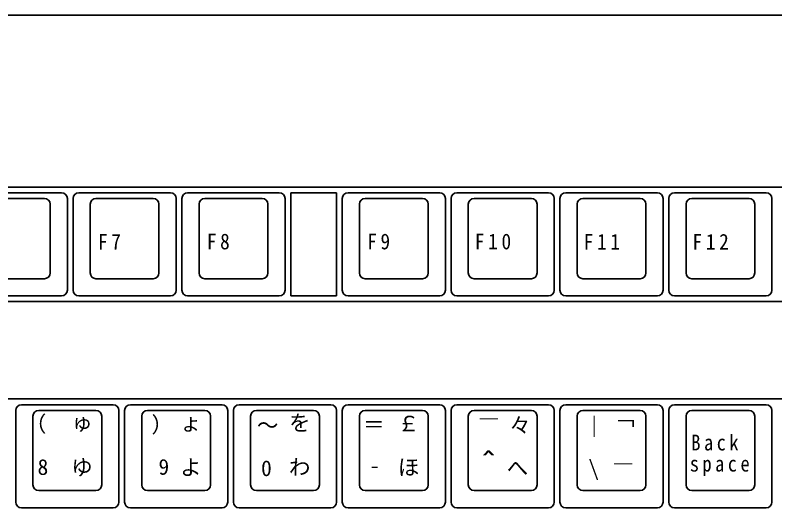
# Model space of a CAD drawing. Units: millimetres, scale not verified. Extents: x -27958 to 16946, y -4245 to 4259.
# Drawn here: x -5181.1 to -5048.5, y 2611.1 to 2697.1 of the extents above; entities that cross this region are included whole.
import ezdxf
from ezdxf.enums import TextEntityAlignment as Align

# ---------------------------------------------------------------- set-up
doc = ezdxf.new("R2010")
doc.units = ezdxf.units.MM
doc.header["$LTSCALE"] = 30
doc.layers.add('0-0', color=7, linetype='Continuous', lineweight=35)
doc.styles.add('ＭＳ ゴシック', font='')
doc.styles.get('ＭＳ ゴシック').set_extended_font_data('MS Gothic')

msp = doc.modelspace()

# ---------------------------------------------------------------- linework, layer by layer
at = {"layer": '0-0'}
for p, q in [((-4888.98, 2697.12), (-5340.98, 2697.12)), ((-4896.98, 2667.12), (-5332.98, 2667.12)), ((-5172.98, 2666.12), (-5188.98, 2666.12)), ((-5153.98, 2666.12), (-5169.98, 2666.12)), ((-5134.98, 2666.12), (-5150.98, 2666.12)), ((-5132.98, 2666.12), (-5132.98, 2648.12)), ((-5124.98, 2666.12), (-5132.98, 2666.12)), ((-5124.98, 2666.12), (-5124.98, 2648.12)), ((-5122.98, 2666.12), (-5106.98, 2666.12)), ((-5087.98, 2666.12), (-5103.98, 2666.12)), ((-5068.98, 2666.12), (-5084.98, 2666.12)), ((-5049.98, 2666.12), (-5065.98, 2666.12)), ((-5185.98, 2665.12), (-5175.98, 2665.12)), ((-5174.98, 2664.12), (-5174.98, 2652.12)), ((-5171.98, 2665.12), (-5171.98, 2649.12)), ((-5170.98, 2665.12), (-5170.98, 2649.12)), ((-5167.98, 2664.12), (-5167.98, 2652.12)), ((-5166.98, 2665.12), (-5156.98, 2665.12)), ((-5155.98, 2664.12), (-5155.98, 2652.12)), ((-5152.98, 2665.12), (-5152.98, 2649.12)), ((-5151.98, 2665.12), (-5151.98, 2649.12)), ((-5148.98, 2664.12), (-5148.98, 2652.12)), ((-5147.98, 2665.12), (-5137.98, 2665.12)), ((-5136.98, 2664.12), (-5136.98, 2652.12)), ((-5133.98, 2665.12), (-5133.98, 2649.12)), ((-5123.98, 2665.12), (-5123.98, 2649.12)), ((-5120.98, 2664.12), (-5120.98, 2652.12)), ((-5109.98, 2665.12), (-5119.98, 2665.12)), ((-5108.98, 2664.12), (-5108.98, 2652.12)), ((-5105.98, 2665.12), (-5105.98, 2649.12)), ((-5104.98, 2665.12), (-5104.98, 2649.12)), ((-5101.98, 2664.12), (-5101.98, 2652.12)), ((-5100.98, 2665.12), (-5090.98, 2665.12)), ((-5089.98, 2664.12), (-5089.98, 2652.12)), ((-5086.98, 2665.12), (-5086.98, 2649.12)), ((-5085.98, 2665.12), (-5085.98, 2649.12)), ((-5082.98, 2664.12), (-5082.98, 2652.12)), ((-5081.98, 2665.12), (-5071.98, 2665.12)), ((-5070.98, 2664.12), (-5070.98, 2652.12)), ((-5067.98, 2665.12), (-5067.98, 2649.12)), ((-5066.98, 2665.12), (-5066.98, 2649.12)), ((-5063.98, 2664.12), (-5063.98, 2652.12)), ((-5062.98, 2665.12), (-5052.98, 2665.12)), ((-5051.98, 2664.12), (-5051.98, 2652.12)), ((-5048.98, 2665.12), (-5048.98, 2649.12)), ((-5185.98, 2651.12), (-5175.98, 2651.12)), ((-5166.98, 2651.12), (-5156.98, 2651.12)), ((-5147.98, 2651.12), (-5137.98, 2651.12)), ((-5119.98, 2651.12), (-5109.98, 2651.12)), ((-5100.98, 2651.12), (-5090.98, 2651.12)), ((-5081.98, 2651.12), (-5071.98, 2651.12)), ((-5062.98, 2651.12), (-5052.98, 2651.12)), ((-5188.98, 2648.12), (-5172.98, 2648.12)), ((-5169.98, 2648.12), (-5153.98, 2648.12)), ((-5150.98, 2648.12), (-5134.98, 2648.12)), ((-5124.98, 2648.12), (-5132.98, 2648.12)), ((-5122.98, 2648.12), (-5106.98, 2648.12)), ((-5103.98, 2648.12), (-5087.98, 2648.12)), ((-5084.98, 2648.12), (-5068.98, 2648.12)), ((-5065.98, 2648.12), (-5049.98, 2648.12)), ((-4896.98, 2647.12), (-5332.98, 2647.12)), ((-4896.98, 2630.12), (-5332.98, 2630.12)), ((-5179.98, 2629.12), (-5163.98, 2629.12)), ((-5160.98, 2629.12), (-5144.98, 2629.12)), ((-5141.98, 2629.12), (-5125.98, 2629.12)), ((-5122.98, 2629.12), (-5106.98, 2629.12)), ((-5087.98, 2629.12), (-5103.98, 2629.12)), ((-5068.98, 2629.12), (-5084.98, 2629.12)), ((-5049.98, 2629.12), (-5065.98, 2629.12)), ((-5180.98, 2628.12), (-5180.98, 2612.12)), ((-5177.98, 2627.12), (-5177.98, 2615.12)), ((-5166.98, 2628.12), (-5176.98, 2628.12)), ((-5165.98, 2627.12), (-5165.98, 2615.12)), ((-5162.98, 2628.12), (-5162.98, 2612.12)), ((-5161.98, 2628.12), (-5161.98, 2612.12)), ((-5158.98, 2627.12), (-5158.98, 2615.12)), ((-5147.98, 2628.12), (-5157.98, 2628.12)), ((-5146.98, 2627.12), (-5146.98, 2615.12)), ((-5143.98, 2628.12), (-5143.98, 2612.12)), ((-5142.98, 2628.12), (-5142.98, 2612.12)), ((-5139.98, 2627.12), (-5139.98, 2615.12)), ((-5128.98, 2628.12), (-5138.98, 2628.12)), ((-5127.98, 2627.12), (-5127.98, 2615.12)), ((-5124.98, 2628.12), (-5124.98, 2612.12)), ((-5123.98, 2628.12), (-5123.98, 2612.12)), ((-5120.98, 2627.12), (-5120.98, 2615.12)), ((-5119.98, 2628.12), (-5109.98, 2628.12)), ((-5108.98, 2627.12), (-5108.98, 2615.12)), ((-5105.98, 2628.12), (-5105.98, 2612.12)), ((-5104.98, 2628.12), (-5104.98, 2612.12)), ((-5101.98, 2627.12), (-5101.98, 2615.12)), ((-5090.98, 2628.12), (-5100.98, 2628.12)), ((-5089.98, 2627.12), (-5089.98, 2615.12)), ((-5086.98, 2628.12), (-5086.98, 2612.12)), ((-5085.98, 2628.12), (-5085.98, 2612.12)), ((-5082.98, 2627.12), (-5082.98, 2615.12)), ((-5071.98, 2628.12), (-5081.98, 2628.12)), ((-5070.98, 2627.12), (-5070.98, 2615.12)), ((-5067.98, 2628.12), (-5067.98, 2612.12)), ((-5066.98, 2628.12), (-5066.98, 2612.12)), ((-5063.98, 2627.12), (-5063.98, 2615.12)), ((-5052.98, 2628.12), (-5062.98, 2628.12)), ((-5051.98, 2627.12), (-5051.98, 2615.12)), ((-5048.98, 2628.12), (-5048.98, 2612.12)), ((-5176.98, 2614.12), (-5166.98, 2614.12)), ((-5157.98, 2614.12), (-5147.98, 2614.12)), ((-5138.98, 2614.12), (-5128.98, 2614.12)), ((-5119.98, 2614.12), (-5109.98, 2614.12)), ((-5100.98, 2614.12), (-5090.98, 2614.12)), ((-5081.98, 2614.12), (-5071.98, 2614.12)), ((-5062.98, 2614.12), (-5052.98, 2614.12)), ((-5179.98, 2611.12), (-5163.98, 2611.12)), ((-5160.98, 2611.12), (-5144.98, 2611.12)), ((-5141.98, 2611.12), (-5125.98, 2611.12)), ((-5122.98, 2611.12), (-5106.98, 2611.12)), ((-5103.98, 2611.12), (-5087.98, 2611.12)), ((-5084.98, 2611.12), (-5068.98, 2611.12)), ((-5065.98, 2611.12), (-5049.98, 2611.12))]:
    msp.add_line(p, q, dxfattribs=at)
for centre, start, end in [((-5172.98, 2665.12), 0, 90), ((-5169.98, 2665.12), 90, 180), ((-5153.98, 2665.12), 0, 90), ((-5150.98, 2665.12), 90, 180), ((-5134.98, 2665.12), 0, 90), ((-5122.98, 2665.12), 90, 180), ((-5106.98, 2665.12), 0, 90), ((-5103.98, 2665.12), 90, 180), ((-5087.98, 2665.12), 0, 90), ((-5084.98, 2665.12), 90, 180), ((-5068.98, 2665.12), 0, 90), ((-5065.98, 2665.12), 90, 180), ((-5049.98, 2665.12), 0, 90), ((-5175.98, 2664.12), 0, 90), ((-5166.98, 2664.12), 90, 180), ((-5156.98, 2664.12), 0, 90), ((-5147.98, 2664.12), 90, 180), ((-5137.98, 2664.12), 0, 90), ((-5119.98, 2664.12), 90, 180), ((-5109.98, 2664.12), 0, 90), ((-5100.98, 2664.12), 90, 180), ((-5090.98, 2664.12), 0, 90), ((-5081.98, 2664.12), 90, 180), ((-5071.98, 2664.12), 0, 90), ((-5062.98, 2664.12), 90, 180), ((-5052.98, 2664.12), 0, 90), ((-5175.98, 2652.12), 270, 0), ((-5166.98, 2652.12), 180, 270), ((-5156.98, 2652.12), 270, 0), ((-5147.98, 2652.12), 180, 270), ((-5137.98, 2652.12), 270, 0), ((-5119.98, 2652.12), 180, 270), ((-5109.98, 2652.12), 270, 0), ((-5100.98, 2652.12), 180, 270), ((-5090.98, 2652.12), 270, 0), ((-5081.98, 2652.12), 180, 270), ((-5071.98, 2652.12), 270, 0), ((-5062.98, 2652.12), 180, 270), ((-5052.98, 2652.12), 270, 0), ((-5172.98, 2649.12), 270, 0), ((-5169.98, 2649.12), 180, 270), ((-5153.98, 2649.12), 270, 0), ((-5150.98, 2649.12), 180, 270), ((-5134.98, 2649.12), 270, 0), ((-5122.98, 2649.12), 180, 270), ((-5106.98, 2649.12), 270, 0), ((-5103.98, 2649.12), 180, 270), ((-5087.98, 2649.12), 270, 0), ((-5084.98, 2649.12), 180, 270), ((-5068.98, 2649.12), 270, 0), ((-5065.98, 2649.12), 180, 270), ((-5049.98, 2649.12), 270, 0), ((-5179.98, 2628.12), 90, 180), ((-5163.98, 2628.12), 0, 90), ((-5160.98, 2628.12), 90, 180), ((-5144.98, 2628.12), 0, 90), ((-5141.98, 2628.12), 90, 180), ((-5125.98, 2628.12), 0, 90), ((-5122.98, 2628.12), 90, 180), ((-5106.98, 2628.12), 0, 90), ((-5103.98, 2628.12), 90, 180), ((-5087.98, 2628.12), 0, 90), ((-5084.98, 2628.12), 90, 180), ((-5068.98, 2628.12), 0, 90), ((-5065.98, 2628.12), 90, 180), ((-5049.98, 2628.12), 0, 90), ((-5176.98, 2627.12), 90, 180), ((-5166.98, 2627.12), 0, 90), ((-5157.98, 2627.12), 90, 180), ((-5147.98, 2627.12), 0, 90), ((-5138.98, 2627.12), 90, 180), ((-5128.98, 2627.12), 0, 90), ((-5119.98, 2627.12), 90, 180), ((-5109.98, 2627.12), 0, 90), ((-5100.98, 2627.12), 90, 180), ((-5090.98, 2627.12), 0, 90), ((-5081.98, 2627.12), 90, 180), ((-5071.98, 2627.12), 0, 90), ((-5062.98, 2627.12), 90, 180), ((-5052.98, 2627.12), 0, 90), ((-5176.98, 2615.12), 180, 270), ((-5166.98, 2615.12), 270, 0), ((-5157.98, 2615.12), 180, 270), ((-5147.98, 2615.12), 270, 0), ((-5138.98, 2615.12), 180, 270), ((-5128.98, 2615.12), 270, 0), ((-5119.98, 2615.12), 180, 270), ((-5109.98, 2615.12), 270, 0), ((-5100.98, 2615.12), 180, 270), ((-5090.98, 2615.12), 270, 0), ((-5081.98, 2615.12), 180, 270), ((-5071.98, 2615.12), 270, 0), ((-5062.98, 2615.12), 180, 270), ((-5052.98, 2615.12), 270, 0), ((-5179.98, 2612.12), 180, 270), ((-5163.98, 2612.12), 270, 0), ((-5160.98, 2612.12), 180, 270), ((-5144.98, 2612.12), 270, 0), ((-5141.98, 2612.12), 180, 270), ((-5125.98, 2612.12), 270, 0), ((-5122.98, 2612.12), 180, 270), ((-5106.98, 2612.12), 270, 0), ((-5103.98, 2612.12), 180, 270), ((-5087.98, 2612.12), 270, 0), ((-5084.98, 2612.12), 180, 270), ((-5068.98, 2612.12), 270, 0), ((-5065.98, 2612.12), 180, 270), ((-5049.98, 2612.12), 270, 0)]:
    msp.add_arc(centre, 1, start, end, dxfattribs=at)

# ---------------------------------------------------------------- texts
at = {"layer": '0-0', "style": 'ＭＳ ゴシック'}
for s, height, p in [('（', 2.75, (-5179.4, 2623.58)), ('ゅ', 2.75, (-5171.29, 2623.85)), ('）', 2.75, (-5157.28, 2623.45)), ('ょ', 2.75, (-5152.29, 2623.8)), ('を', 2.75, (-5133.29, 2623.75)), ('￡', 2.75, (-5114.29, 2623.66)), ('々', 2.75, (-5094.83, 2623.33)), ('｜', 2.75, (-5081.88, 2623.09)), ('～', 2.75, (-5138.88, 2623.33)), ('＝', 2.75, (-5120.37, 2623.45)), ('―', 2.75, (-5100.28, 2624.42)), ('￢', 2.75, (-5076.29, 2623.66)), ('＾', 4.58, (-5101.61, 2613.89)), ('8', 2.75, (-5177.18, 2616.04)), ('ゆ', 2.75, (-5171.29, 2616)), ('9', 2.75, (-5156.07, 2616.07)), ('よ', 2.75, (-5152.29, 2616.01)), ('0', 2.75, (-5138.16, 2615.83)), ('わ', 2.75, (-5133.29, 2616.02)), ('ほ', 2.75, (-5114.29, 2616)), ('へ', 2.75, (-5095.29, 2615.91)), ('\\', 2.75, (-5081.03, 2615.83)), ('-', 2.75, (-5119.28, 2616.31)), ('―', 2.75, (-5076.8, 2616.55))]:
    msp.add_text(s, height=height, dxfattribs=at).set_placement(p, align=Align.BOTTOM_LEFT)
at = {"layer": '0-0', "char_height": 2.749, "attachment_point": 7, "style": 'ＭＳ ゴシック'}
for s, insert in [('\\T1.37;\\W0.9;F7', (-5166.62, 2656.2)), ('\\T1.37;\\W0.9;F8', (-5147.62, 2656.2)), ('\\T1.37;\\W0.9;F9', (-5119.62, 2656.2)), ('\\T1.38;\\W0.9;F10', (-5100.84, 2656.2)), ('\\T1.38;\\W0.9;F11', (-5081.84, 2656.2)), ('\\T1.38;\\W0.9;F12', (-5062.84, 2656.2)), ('\\T1.39;\\W0.85;Back', (-5063.04, 2621.09)), ('\\T1.39;\\W0.85;space', (-5063.31, 2616.66))]:
    msp.add_mtext(s, dxfattribs=dict(at, insert=insert))

doc.saveas('drawing.dxf')
